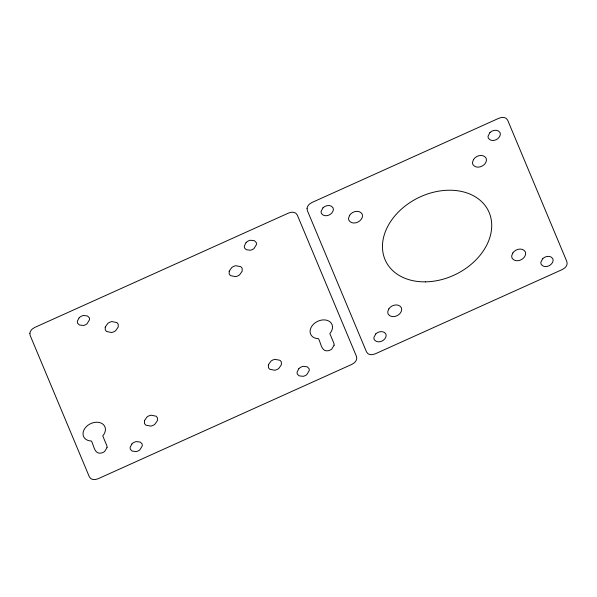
<?xml version="1.0" encoding="UTF-8"?>
<svg xmlns="http://www.w3.org/2000/svg" width="597" height="597" viewBox="0 0 597 597"><rect width="100%" height="100%" fill="white"/><g stroke="black" fill="none" stroke-linecap="round" stroke-linejoin="round"><path stroke-width="0.9" d="M29.872 333.335L30.178 335.499L89.296 476.727L90.61 478.428A7.328 5.463 -26.2 0 0 95.371 479.525L98.087 478.757L351.872 364.379L354.267 362.842A7.328 5.463 -26.2 0 0 356.737 358.484L356.439 356.327L297.321 215.099L296 213.398A7.328 5.463 -26.2 0 0 291.246 212.293L288.53 213.062L34.745 327.44L32.35 328.977A7.328 5.463 -26.2 0 0 29.872 333.335M307.052 208.413L307.351 210.577L366.468 351.805L367.782 353.506A7.328 5.463 -26.2 0 0 372.543 354.603L375.259 353.834L562.255 269.56L564.65 268.023A7.328 5.463 -26.2 0 0 567.128 263.665L566.822 261.501L507.704 120.273L506.39 118.572A7.328 5.463 -26.2 0 0 501.629 117.475L498.913 118.243L311.918 202.517L309.522 204.055A7.328 5.463 -26.2 0 0 307.052 208.413M105.244 327.059L105.281 329.947L106.579 331.514L111.617 332.492A7.104 5.298 -26.2 0 0 115.669 330.671L118.236 327.014L118.199 324.126L116.9 322.559L111.863 321.582A7.104 5.298 -26.2 0 0 107.811 323.402L105.244 327.059M144.429 420.669L144.467 423.557L145.765 425.124L150.802 426.101A7.104 5.298 -26.2 0 0 154.847 424.28L157.421 420.624L157.384 417.736L156.078 416.176L151.048 415.191A7.104 5.298 -26.2 0 0 146.996 417.012L144.429 420.669M229.188 271.195L229.226 274.09L230.532 275.65L235.569 276.627A7.104 5.298 -26.2 0 0 239.613 274.807L242.188 271.15L242.151 268.262L240.845 266.702L235.808 265.717A7.104 5.298 -26.2 0 0 231.763 267.538L229.188 271.195M268.374 364.804L268.411 367.7L269.717 369.259L274.754 370.244A7.104 5.298 -26.2 0 0 278.799 368.416L281.374 364.76L281.336 361.872L280.03 360.312L274.993 359.327A7.104 5.298 -26.2 0 0 270.948 361.155L268.374 364.804M349.663 215.256L348.536 218.151L348.812 220.189C352.267 225.867 361.752 222.203 362.506 216.181L362.222 214.144C359.491 209.42 352.185 211.196 349.663 215.256M388.848 308.865L387.722 311.761L387.998 313.798C391.453 319.477 400.938 315.813 401.691 309.791L401.408 307.753C398.677 303.03 391.371 304.806 388.848 308.865M473.615 159.392L472.481 162.287L472.764 164.324C476.219 170.003 485.704 166.339 486.458 160.317L486.174 158.28C483.443 153.556 476.137 155.332 473.615 159.392M512.801 253.001L511.666 255.897L511.95 257.934C515.405 263.613 524.89 259.949 525.644 253.926L525.36 251.889C522.629 247.165 515.323 248.942 512.801 253.001M79.08 317.895L77.326 321.268L77.52 323.149L79.364 324.984L83.319 325.477A6.5 4.843 -26.2 0 0 87.02 323.813L89.535 319.701L89.341 317.82L87.505 315.992L83.543 315.5A6.5 4.843 -26.2 0 0 79.841 317.164L79.08 317.895M107.05 447.541L104.647 451.474A6.224 4.642 -26.2 0 1 101.102 453.071C94.281 454.459 93.819 445.108 91.431 441.019A11.724 8.739 -26.2 0 1 83.923 430.012A11.724 8.739 -26.2 0 1 100.132 422.706A11.724 8.739 -26.2 0 1 102.751 435.914L106.863 445.743L107.05 447.541M131.862 443.989L130.116 447.369L130.303 449.25L132.146 451.078L136.109 451.578A6.5 4.843 -26.2 0 0 139.81 449.907L142.317 445.802L142.123 443.922L140.288 442.093L136.325 441.593A6.5 4.843 -26.2 0 0 132.624 443.265L131.862 443.989M246.046 242.643L244.292 246.024L244.486 247.904L246.322 249.733L250.285 250.225A6.5 4.843 -26.2 0 0 253.986 248.561L256.501 244.457L256.307 242.576L254.464 240.74L250.509 240.248A6.5 4.843 -26.2 0 0 246.807 241.912L246.046 242.643M322.962 207.831L321.059 211.502L321.305 213.278C324.38 218.226 332.596 215.062 333.372 209.726L333.126 207.95C331.066 204.249 325.492 205.167 322.962 207.831M298.828 368.745L297.075 372.118L297.269 373.998L299.104 375.826L303.067 376.326A6.5 4.843 -26.2 0 0 306.768 374.655L309.283 370.55L309.089 368.67L307.254 366.842L303.291 366.342A6.5 4.843 -26.2 0 0 299.59 368.013L298.828 368.745M334.119 345.2L331.716 349.133A6.224 4.642 -26.2 0 1 328.171 350.73C321.35 352.118 320.887 342.76 318.507 338.678A11.724 8.739 -26.2 0 1 310.992 327.671A11.724 8.739 -26.2 0 1 327.201 320.365A11.724 8.739 -26.2 0 1 329.828 333.574L333.939 343.394L334.119 345.2M375.744 333.924L373.841 337.603L374.088 339.38C377.162 344.327 385.386 341.163 386.155 335.827L385.908 334.051C383.849 330.342 378.274 331.26 375.744 333.924M489.928 132.579L488.018 136.25L488.264 138.026C491.338 142.974 499.562 139.81 500.331 134.474L500.085 132.698C498.025 128.997 492.458 129.915 489.928 132.579M542.71 258.673L540.807 262.352L541.054 264.128C544.128 269.075 552.344 265.911 553.12 260.576L552.874 258.8C550.815 255.091 545.24 256.016 542.71 258.673M425.303 281.851A57.163 42.618 -26.2 0 0 489.182 212.562A57.163 42.618 -26.2 0 0 396.781 213.704A57.163 42.618 -26.2 0 0 425.303 281.851"/></g></svg>
